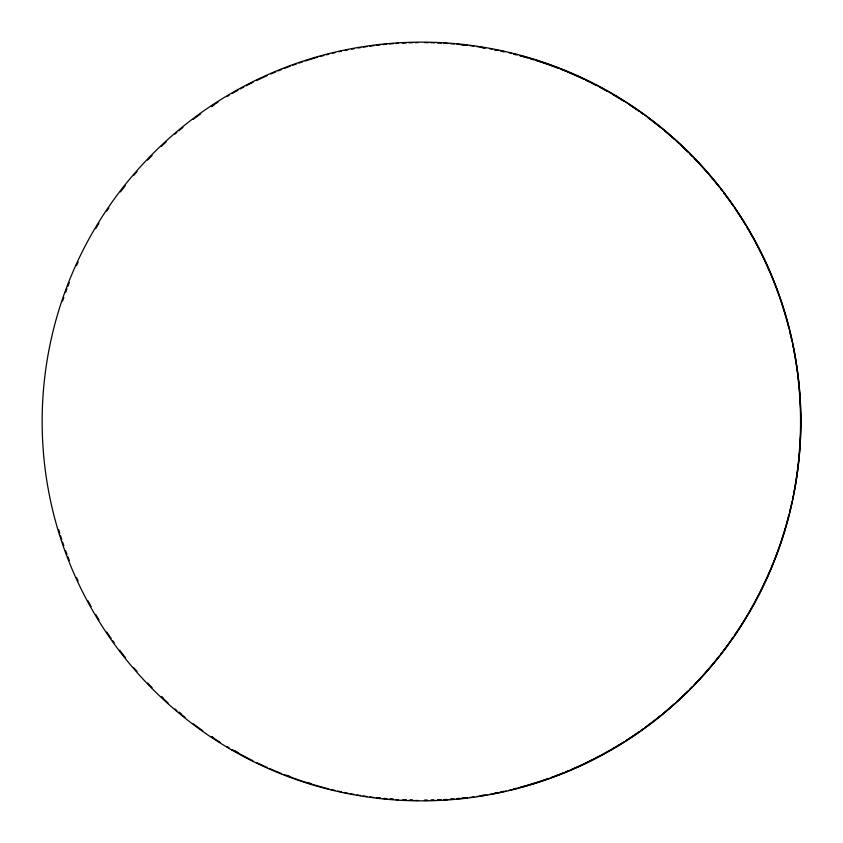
<?xml version="1.0" encoding="UTF-8"?>
<svg xmlns="http://www.w3.org/2000/svg" width="843" height="843" viewBox="0 0 843 843"><rect width="100%" height="100%" fill="white"/><g stroke="black" fill="none" stroke-linecap="round" stroke-linejoin="round"><path stroke-width="1.26" d="M519.973 55.512A378.96 378.96 0 0 1 519.973 787.594M518.719 787.931A378.96 378.96 0 0 1 508.666 790.439M506.127 791.029A378.96 378.96 0 0 1 489.498 794.433M486.917 794.886A378.96 378.96 0 0 1 476.548 796.54M473.956 796.909A378.96 378.96 0 0 1 470.046 797.436M467.444 797.763A378.96 378.96 0 0 1 457.011 798.879M454.398 799.111A378.96 378.96 0 0 1 450.478 799.427M447.865 799.617A378.96 378.96 0 0 1 443.955 799.859M441.353 800.007A378.96 378.96 0 0 1 437.443 800.186M434.84 800.281A378.96 378.96 0 0 1 430.942 800.397M428.349 800.45A378.96 378.96 0 0 1 424.472 800.502M418.012 800.492A378.96 378.96 0 0 1 415.42 800.45M412.828 800.397A378.96 378.96 0 0 1 408.929 800.281M406.326 800.186A378.96 378.96 0 0 1 402.427 800.007M398.518 799.786A378.96 378.96 0 0 1 395.904 799.617M393.291 799.427A378.96 378.96 0 0 1 389.382 799.111M386.768 798.879A378.96 378.96 0 0 1 382.848 798.49M380.246 798.216A378.96 378.96 0 0 1 376.326 797.763M373.723 797.436A378.96 378.96 0 0 1 369.824 796.909M367.221 796.54A378.96 378.96 0 0 1 363.333 795.961M360.741 795.539A378.96 378.96 0 0 1 356.863 794.886M354.281 794.433A378.96 378.96 0 0 1 350.414 793.706M347.853 793.21A378.96 378.96 0 0 1 344.007 792.42M341.457 791.872A378.96 378.96 0 0 1 337.643 791.029M335.114 790.439A378.96 378.96 0 0 1 331.32 789.522M328.812 788.9A378.96 378.96 0 0 1 325.05 787.931M323.807 787.594A378.96 378.96 0 0 1 284.175 774.601M281.731 773.642A378.96 378.96 0 0 1 269.623 768.574M267.22 767.509A378.96 378.96 0 0 1 256.535 762.525M253.016 760.797A378.96 378.96 0 0 1 232.405 749.733M229.064 747.783A378.96 378.96 0 0 1 226.841 746.455M220.192 742.377A378.96 378.96 0 0 1 211.435 736.698M202.805 730.765A378.96 378.96 0 0 1 193.279 723.789M184.996 717.34A378.96 378.96 0 0 1 178.906 712.356M176.893 710.67A378.96 378.96 0 0 1 174.901 708.963M168.042 702.925A378.96 378.96 0 0 1 161.35 696.74M152.098 687.677A378.96 378.96 0 0 1 147.599 683.03M137.04 671.492A378.96 378.96 0 0 1 133.615 667.54M125.28 657.414A378.96 378.96 0 0 1 119.653 650.153M114.195 642.766A378.96 378.96 0 0 1 112.677 640.627M111.16 638.488A378.96 378.96 0 0 1 106.734 631.997M99 619.932A378.96 378.96 0 0 1 95.659 614.378M91.149 606.538A378.96 378.96 0 0 1 88.03 600.848M78.104 580.985A378.96 378.96 0 0 1 76.471 577.413M69.316 560.49A378.96 378.96 0 0 1 67.893 556.812M66.966 554.357A378.96 378.96 0 0 1 65.606 550.669M63.857 545.737A378.96 378.96 0 0 1 62.593 542.028M61.771 539.541A378.96 378.96 0 0 1 60.57 535.821M59.79 533.334A378.96 378.96 0 0 1 58.662 529.604M62.593 301.077A378.96 378.96 0 0 1 63.857 297.368M65.606 292.426A378.96 378.96 0 0 1 66.966 288.738M67.893 286.283A378.96 378.96 0 0 1 69.316 282.616M76.471 265.693A378.96 378.96 0 0 1 78.104 262.11M95.659 228.727A378.96 378.96 0 0 1 99 223.174M106.734 211.098A378.96 378.96 0 0 1 108.937 207.852M120.444 191.898A378.96 378.96 0 0 1 125.28 185.681M133.615 175.565A378.96 378.96 0 0 1 137.04 171.603M147.599 160.075A378.96 378.96 0 0 1 152.109 155.418M161.35 146.366A378.96 378.96 0 0 1 166.113 141.93M174.901 134.132A378.96 378.96 0 0 1 176.893 132.435M178.906 130.749A378.96 378.96 0 0 1 182.952 127.409M193.279 119.316A378.96 378.96 0 0 1 200.676 113.858M211.435 106.397A378.96 378.96 0 0 1 218 102.119M226.841 96.65A378.96 378.96 0 0 1 229.064 95.322M232.405 93.362A378.96 378.96 0 0 1 238.032 90.18M240.308 88.926A378.96 378.96 0 0 1 243.743 87.082M246.04 85.86A378.96 378.96 0 0 1 253.016 82.298M256.535 80.57A378.96 378.96 0 0 1 267.22 75.596M270.824 74.005A378.96 378.96 0 0 1 275.65 71.95M278.085 70.938A378.96 378.96 0 0 1 281.731 69.463M284.175 68.504A378.96 378.96 0 0 1 290.308 66.175M292.763 65.269A378.96 378.96 0 0 1 296.462 63.952M298.938 63.099A378.96 378.96 0 0 1 302.658 61.845M305.134 61.023A378.96 378.96 0 0 1 317.579 57.229M320.066 56.534A378.96 378.96 0 0 1 323.807 55.512M326.304 54.848A378.96 378.96 0 0 1 328.812 54.205M332.585 53.267A378.96 378.96 0 0 1 335.114 52.666M338.918 51.792A378.96 378.96 0 0 1 341.457 51.223M345.293 50.411A378.96 378.96 0 0 1 347.853 49.895M351.7 49.147A378.96 378.96 0 0 1 354.281 48.673M358.149 47.988A378.96 378.96 0 0 1 360.741 47.556M363.333 47.145A378.96 378.96 0 0 1 367.221 46.555M369.824 46.186A378.96 378.96 0 0 1 373.723 45.67M376.326 45.343A378.96 378.96 0 0 1 380.246 44.89M382.848 44.605A378.96 378.96 0 0 1 386.768 44.226M389.382 43.994A378.96 378.96 0 0 1 393.291 43.678M395.904 43.488A378.96 378.96 0 0 1 398.518 43.32M402.427 43.098A378.96 378.96 0 0 1 406.326 42.909M408.929 42.814A378.96 378.96 0 0 1 412.828 42.698M415.42 42.645A378.96 378.96 0 0 1 418.012 42.614M424.472 42.603A378.96 378.96 0 0 1 428.349 42.645M430.942 42.698A378.96 378.96 0 0 1 434.84 42.814M437.443 42.909A378.96 378.96 0 0 1 441.353 43.098M443.955 43.235A378.96 378.96 0 0 1 447.865 43.488M450.478 43.678A378.96 378.96 0 0 1 454.398 43.994M457.011 44.226A378.96 378.96 0 0 1 467.444 45.343M470.046 45.67A378.96 378.96 0 0 1 473.956 46.186M476.548 46.555A378.96 378.96 0 0 1 485.621 47.988M489.498 48.673A378.96 378.96 0 0 1 492.07 49.147M494.641 49.642A378.96 378.96 0 0 1 498.487 50.411M501.037 50.949A378.96 378.96 0 0 1 504.862 51.792M508.666 52.666A378.96 378.96 0 0 1 511.185 53.267M513.703 53.889A378.96 378.96 0 0 1 517.476 54.848M797.805 376.031A378.665 378.665 0 0 1 797.805 467.075M797.478 469.677A378.665 378.665 0 0 1 796.962 473.576M796.593 476.179A378.665 378.665 0 0 1 796.003 480.067M795.592 482.649A378.665 378.665 0 0 1 794.938 486.527M794.475 489.109A378.665 378.665 0 0 1 793.758 492.965M793.252 495.526A378.665 378.665 0 0 1 792.473 499.362M791.925 501.912A378.665 378.665 0 0 1 791.082 505.726M790.492 508.255A378.665 378.665 0 0 1 789.585 512.049M788.953 514.557A378.665 378.665 0 0 1 787.984 518.308M787.647 519.562A378.665 378.665 0 0 1 734.601 635.085M733.115 637.245A378.665 378.665 0 0 1 720.702 654.147M719.079 656.212A378.665 378.665 0 0 1 694.168 684.706M692.366 686.56A378.665 378.665 0 0 1 689.648 689.311M687.814 691.123A378.665 378.665 0 0 1 676.507 701.829M674.569 703.578A378.665 378.665 0 0 1 662.672 713.81M660.638 715.465A378.665 378.665 0 0 1 645.053 727.467M642.924 729.005A378.665 378.665 0 0 1 640.796 730.523M638.657 732.03A378.665 378.665 0 0 1 625.622 740.734M623.42 742.135A378.665 378.665 0 0 1 611.217 749.49M610.1 750.133A378.665 378.665 0 0 1 571.628 769.353M569.215 770.376A378.665 378.665 0 0 1 565.579 771.893M563.156 772.883A378.665 378.665 0 0 1 550.911 777.562M548.445 778.437A378.665 378.665 0 0 1 519.889 787.309M516.148 788.3A378.665 378.665 0 0 1 513.64 788.932M503.524 791.314A378.665 378.665 0 0 1 500.974 791.862M497.149 792.662A378.665 378.665 0 0 1 494.588 793.168M484.282 795.044A378.665 378.665 0 0 1 481.69 795.465M466.105 797.626A378.665 378.665 0 0 1 462.196 798.068M459.593 798.332A378.665 378.665 0 0 1 456.98 798.584M453.07 798.932A378.665 378.665 0 0 1 450.457 799.132M446.548 799.417A378.665 378.665 0 0 1 443.945 799.575M440.035 799.786A378.665 378.665 0 0 1 437.433 799.902M433.534 800.039A378.665 378.665 0 0 1 430.942 800.112M427.053 800.186A378.665 378.665 0 0 1 424.472 800.207M412.838 800.112A378.665 378.665 0 0 1 410.235 800.039M406.337 799.902A378.665 378.665 0 0 1 403.744 799.786M393.312 799.132A378.665 378.665 0 0 1 390.709 798.932M386.789 798.584A378.665 378.665 0 0 1 384.187 798.332M380.277 797.921A378.665 378.665 0 0 1 377.664 797.626M311.436 783.748A378.665 378.665 0 0 1 307.706 782.589M290.403 776.656A378.665 378.665 0 0 1 286.725 775.275M238.179 752.673A378.665 378.665 0 0 1 234.797 750.765M213.774 737.899A378.665 378.665 0 0 1 211.604 736.455M181.108 713.81A378.665 378.665 0 0 1 179.085 712.135M163.437 698.31A378.665 378.665 0 0 1 161.55 696.529M211.604 106.639A378.665 378.665 0 0 1 213.774 105.196M462.227 45.037A378.665 378.665 0 0 1 464.841 45.332M481.743 47.64A378.665 378.665 0 0 1 484.325 48.072M494.641 49.937A378.665 378.665 0 0 1 497.201 50.454M501.037 51.244A378.665 378.665 0 0 1 503.587 51.802M513.703 54.184A378.665 378.665 0 0 1 516.222 54.816M519.962 55.807A378.665 378.665 0 0 1 527.528 57.914M530.047 58.662A378.665 378.665 0 0 1 533.83 59.811M536.338 60.591A378.665 378.665 0 0 1 558.814 68.504M561.29 69.474A378.665 378.665 0 0 1 564.989 70.96M567.444 71.982A378.665 378.665 0 0 1 583.219 78.968M585.611 80.106A378.665 378.665 0 0 1 589.183 81.845M591.554 83.025A378.665 378.665 0 0 1 596.254 85.417M599.752 87.261A378.665 378.665 0 0 1 606.675 91.033M612.334 94.258A378.665 378.665 0 0 1 623.42 100.97M629.995 105.196A378.665 378.665 0 0 1 638.657 111.065M640.796 112.572A378.665 378.665 0 0 1 642.935 114.1M648.214 117.967A378.665 378.665 0 0 1 660.638 127.641M664.684 130.971A378.665 378.665 0 0 1 674.569 139.527M676.507 141.266A378.665 378.665 0 0 1 678.425 143.025M681.281 145.681A378.665 378.665 0 0 1 687.814 151.972M689.648 153.795A378.665 378.665 0 0 1 692.366 156.545M694.179 158.4A378.665 378.665 0 0 1 707.372 172.783M709.079 174.754A378.665 378.665 0 0 1 719.079 186.893M720.702 188.958A378.665 378.665 0 0 1 722.303 191.034M723.895 193.121A378.665 378.665 0 0 1 733.115 205.861M734.601 208.01A378.665 378.665 0 0 1 745.201 224.428M746.54 226.651A378.665 378.665 0 0 1 787.647 323.543M787.984 324.787A378.665 378.665 0 0 1 788.953 328.549M789.585 331.057A378.665 378.665 0 0 1 790.492 334.84M791.082 337.369A378.665 378.665 0 0 1 791.925 341.183M792.473 343.733A378.665 378.665 0 0 1 793.252 347.569M793.758 350.14A378.665 378.665 0 0 1 794.475 353.997M794.938 356.568A378.665 378.665 0 0 1 795.592 360.446M796.003 363.038A378.665 378.665 0 0 1 796.593 366.926M796.962 369.529A378.665 378.665 0 0 1 797.478 373.428M231.825 750.028A379.35 379.35 0 0 0 800.85 421.5A379.35 379.35 0 0 0 231.825 92.972A379.35 379.35 0 0 0 231.825 750.028"/></g></svg>
